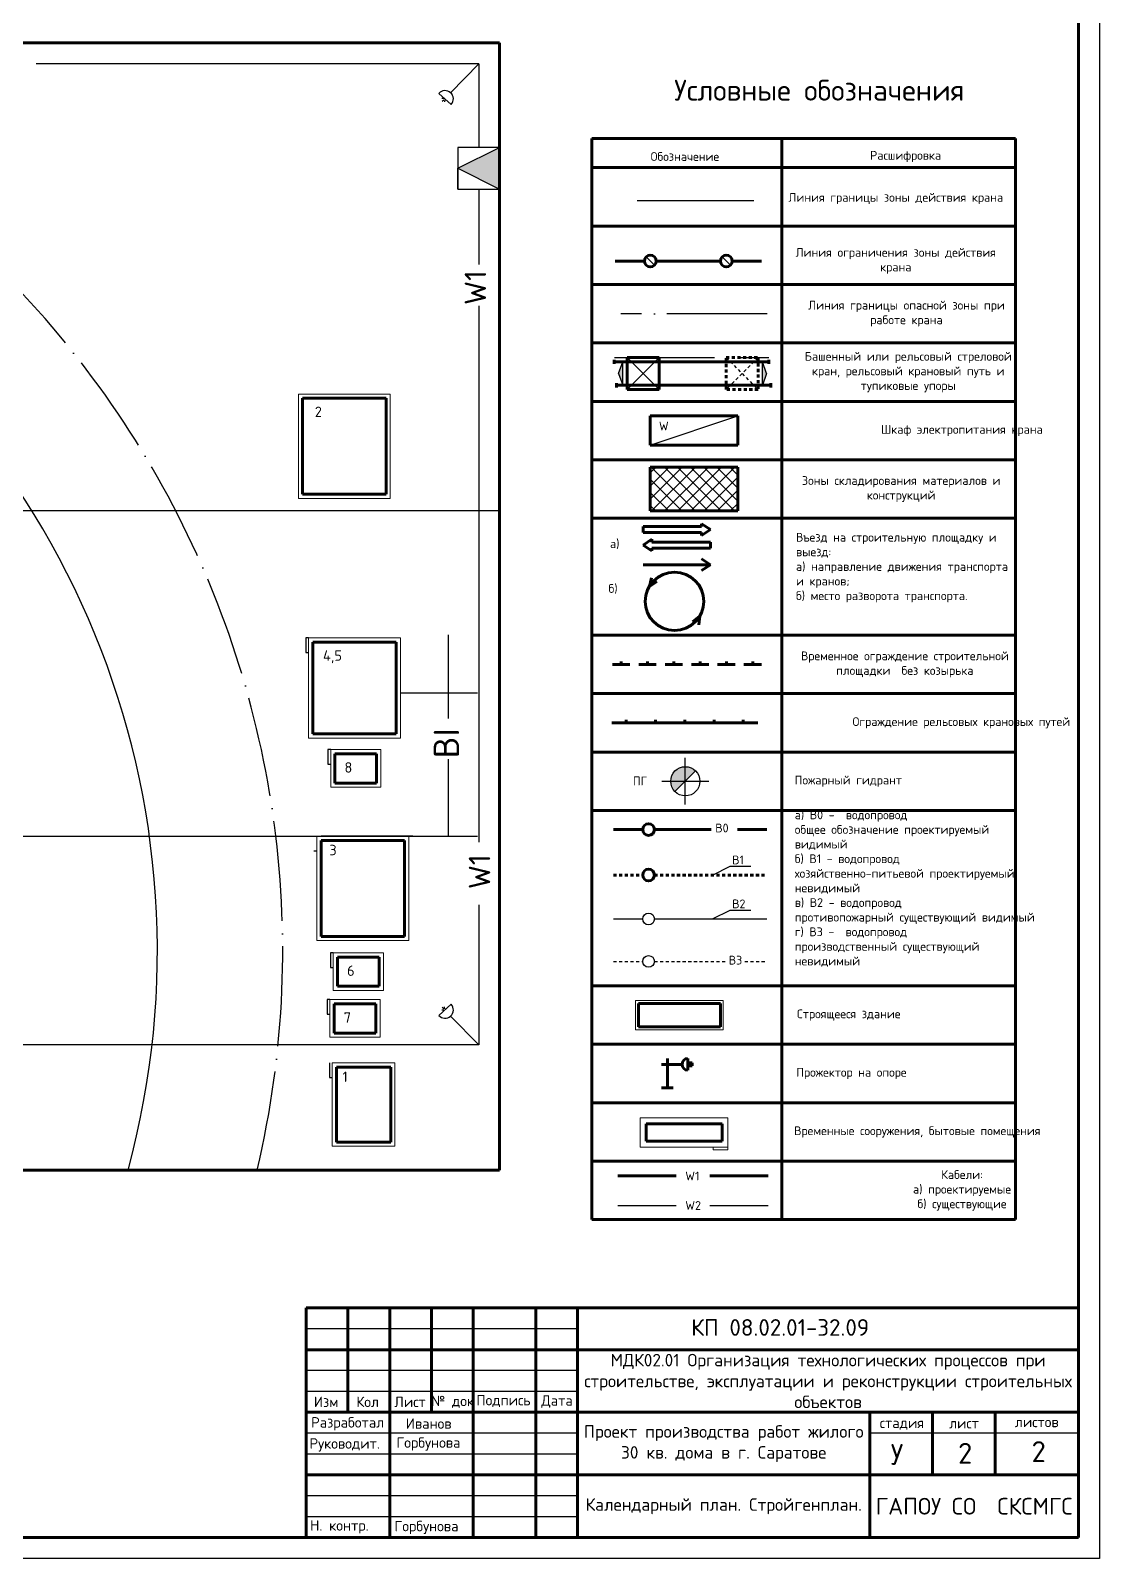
# Model space of a CAD drawing. Header units: millimetres. Extents: x 1612 to 3384, y 1003 to 1844.
# Drawn here: x 3127.6 to 3383.6, y 1002.8 to 1368.8 of the extents above; entities that cross this region are included whole.
import ezdxf

# ---------------------------------------------------------------- set-up
doc = ezdxf.new("R2010")
doc.units = ezdxf.units.MM
doc.linetypes.add('ACAD_ISO04W100', pattern=[30, 24, -3, 0, -3])
doc.linetypes.add('JIS_02_0.7', pattern=[1.35, 0.75, -0.6])
doc.layers.add('жирный', color=7, linetype='Continuous', lineweight=60)
doc.styles.add('стиль3', font='isocpeur.ttf')

msp = doc.modelspace()

# ---------------------------------------------------------------- hatches: boundary and pattern name
msp.add_hatch(color=256).paths.add_polyline_path([(3239.918892165882, 1340.847635251291), (3229.918892165882, 1335.847635251291), (3239.918892165882, 1330.847635251291)])
h = msp.add_hatch(color=256)
h.dxf.hatch_style = 1
h.paths.add_polyline_path([(3269.431142707622, 1289.464599027788), (3268.410542707622, 1286.657949027788), (3269.431142707622, 1283.851299027788)])
h = msp.add_hatch(color=256)
h.dxf.hatch_style = 1
h.paths.add_polyline_path([(3302.846451957223, 1289.464599027788), (3303.867051957223, 1286.657949027788), (3302.846451957223, 1283.851299027788)])
h = msp.add_hatch()
h.set_pattern_fill('ANSI37', color=256, scale=0.7)
h.set_pattern_definition([(45, (2167.287946571621, 999.657387922351), (-1.571544821187101, 1.571544821187101), []), (135, (2167.287946571621, 999.657387922351), (-1.571544821187101, -1.571544821187101), [])])
h.paths.add_polyline_path([(3296.985005971096, 1264.252531562125), (3275.985005971096, 1264.252531562125), (3275.985005971096, 1253.752531562125), (3296.985005971096, 1253.752531562125)])
h = msp.add_hatch(color=256)
h.dxf.hatch_style = 1
h.paths.add_polyline_path([(3284.394598855054, 1189.002531562126), (3280.894598855054, 1189.002531562126, 0.1989123673796539), (3281.919725120898, 1186.527657827973)])
h.paths.add_polyline_path([(3284.394598855054, 1192.502531562125, 0.4142135623730951), (3280.894598855054, 1189.002531562126), (3284.394598855054, 1189.002531562126)])
h.paths.add_polyline_path([(3286.869472589205, 1191.477405296278, 0.1989123673796642), (3284.394598855054, 1192.502531562125), (3284.394598855054, 1189.002531562126)])
at = {"lineweight": 60}
h = msp.add_hatch(color=256, dxfattribs=at)
h.dxf.hatch_style = 1
h.paths.add_polyline_path([(3286.066708938481, 1121.551356957323), (3285.016708938481, 1121.551356957323), (3285.016708938481, 1120.851356957323), (3286.066708938481, 1120.851356957323)])

# ---------------------------------------------------------------- linework, layer by layer
for p, q in [((3383.586315291055, 1843.848113744167), (3383.586315291055, 1002.848113744167)), ((3234.918892165882, 1360.847635251291), (3128.944750246447, 1360.847635251291)), ((3234.918892165882, 1360.847635251291), (3228.189853890141, 1353.917060188208)), ((3234.918892165882, 1360.847635251291), (3234.918892165882, 1340.847635251291)), ((3234.918892165882, 1360.847635251291), (3234.918892165882, 1340.847635251291)), ((3228.333718062066, 1351.10621933662), (3225.351303233953, 1353.771777775869)), ((3226.580240623925, 1352.543133269737), (3226.080999844282, 1352.515589777918)), ((3226.527385562702, 1352.163531907069), (3226.127654209867, 1351.863174044577)), ((3226.802321699787, 1352.232991906915), (3226.732513096499, 1351.73788913081)), ((3239.918892165882, 1340.847635251291), (3229.918892165882, 1340.847635251291)), ((3229.918892165882, 1340.847635251291), (3229.918892165882, 1330.847635251291)), ((3229.918892165882, 1335.847635251291), (3239.918892165882, 1340.847635251291)), ((3229.918892165882, 1330.847635251291), (3229.918892165882, 1335.847635251291)), ((3229.918892165882, 1335.847635251291), (3239.918892165882, 1330.847635251291)), ((3229.918892165882, 1330.847635251291), (3239.918892165882, 1330.847635251291)), ((3234.918892165882, 1330.847635251291), (3234.918892165882, 1312.794229788589)), ((3272.841574033998, 1328.150374682807), (3300.841574033998, 1328.150374682807)), ((3275.022721117168, 1314.607145974527), (3277.002620104492, 1312.627246987205)), ((3293.222721117169, 1314.607145974527), (3295.202620104491, 1312.627246987205)), ((3234.918892165882, 1302.879830652447), (3234.918892165882, 1174.456445100538)), ((3268.410542707622, 1286.657949027788), (3269.431142707622, 1289.464599027788)), ((3269.431142707622, 1283.851299027788), (3269.431142707622, 1289.464599027788)), ((3270.451742707621, 1290.485199027788), (3278.106242707623, 1282.830699027788)), ((3278.106242707623, 1290.485199027788), (3270.451742707621, 1282.830699027788)), ((3302.846451957223, 1283.851299027788), (3302.846451957223, 1289.464599027788)), ((3303.867051957223, 1286.657949027788), (3302.846451957223, 1289.464599027788)), ((3268.410542707622, 1286.657949027788), (3269.431142707622, 1283.851299027788)), ((3303.867051957223, 1286.657949027788), (3302.846451957223, 1283.851299027788)), ((3270.451742707621, 1283.851299027788), (3269.431142707622, 1283.851299027788)), ((3301.825851957222, 1283.851299027788), (3302.846451957223, 1283.851299027788)), ((3275.985005971096, 1269.502531562125), (3296.985005971096, 1276.502531562125)), ((2816.918892165882, 1253.847635251291), (3239.918892165882, 1253.847635251291)), ((3261.985005971096, 1252.002531562125), (3363.485005971096, 1252.002531562125)), ((3194.165592349616, 1223.338258461484), (3193.465592349616, 1223.338258461484)), ((3193.465592349616, 1223.338258461484), (3193.465592349616, 1219.838258461484)), ((3227.632497485481, 1204.057269829358), (3227.632497485481, 1224.070195626326)), ((3193.465592349616, 1219.838258461484), (3194.165592349616, 1219.838258461484)), ((3216.165592349616, 1210.167662780269), (3234.632497485481, 1210.167662780269)), ((3199.458732746069, 1196.583852891097), (3198.75873274607, 1196.583852891097)), ((3198.75873274607, 1196.583852891097), (3198.75873274607, 1193.083852891097)), ((3198.75873274607, 1193.083852891097), (3199.458732746069, 1193.083852891097)), ((3227.632497485481, 1175.847635251291), (3227.632497485481, 1194.288656561041)), ((3284.394598855054, 1183.402531562125), (3284.394598855054, 1194.602531562125)), ((3286.869472589205, 1191.477405296278), (3281.919725120898, 1186.527657827972)), ((3278.794598855053, 1189.002531562126), (3289.994598855053, 1189.002531562126)), ((3052.65881010298, 1175.847635251291), (3234.632497485481, 1175.847635251291)), ((3219.137111079334, 1175.847635251291), (3197.137111079334, 1175.847635251291)), ((3195.437111079334, 1172.347635251291), (3196.137111079334, 1172.347635251291)), ((3290.902671636534, 1166.548085616912), (3295.102671636534, 1168.648085616912)), ((3295.102671636534, 1168.648085616912), (3300.105444693199, 1168.648085616912)), ((3234.918892165882, 1159.423582484853), (3234.918892165882, 1125.847635251291)), ((3290.902671636534, 1156.024984248639), (3295.102671636534, 1158.124984248639)), ((3295.102671636534, 1158.124984248639), (3300.105444693199, 1158.124984248639)), ((3267.19518919371, 1156.024984248639), (3274.195189193711, 1156.024984248639)), ((3276.995189193709, 1156.024984248639), (3303.89181827295, 1156.024984248639)), ((3200.072982832765, 1147.901999911159), (3199.372982832765, 1147.901999911159)), ((3199.372982832765, 1147.901999911159), (3199.372982832765, 1144.401999911159)), ((3199.372982832765, 1144.401999911159), (3200.072982832765, 1144.401999911159)), ((3199.27925676332, 1136.695760841591), (3198.57925676332, 1136.695760841591)), ((3198.57925676332, 1136.695760841591), (3198.57925676332, 1133.195760841591)), ((3228.333718062066, 1135.589051165962), (3225.351303233953, 1132.923492726713)), ((3226.527385562702, 1134.531738595513), (3226.127654209867, 1134.832096458005)), ((3226.802321699787, 1134.462278595668), (3226.732513096499, 1134.957381371773)), ((3198.57925676332, 1133.195760841591), (3199.27925676332, 1133.195760841591)), ((3226.580240623925, 1134.152137232846), (3226.080999844282, 1134.179680724664)), ((3234.918892165882, 1125.847635251291), (3228.189853890141, 1132.778210314374)), ((3234.918892165882, 1125.847635251291), (3030.28795853228, 1125.847635251291)), ((3199.137088553156, 1121.562103704657), (3199.137088553156, 1118.062103704657)), ((3199.137088553156, 1118.062103704657), (3199.837088553156, 1118.062103704657)), ((3268.22147824051, 1087.414482250126), (3282.22147824051, 1087.414482250126)), ((3290.233624018891, 1087.414482250126), (3304.233624018891, 1087.414482250126)), ((3213.586315291055, 1062.848113744167), (3213.586315291055, 1007.848113744167)), ((3233.586315291055, 1062.848113744167), (3233.586315291055, 1007.848113744167)), ((3258.586315291055, 1057.848113744167), (3193.586315291055, 1057.848113744167)), ((3258.586315291055, 1047.848113744167), (3193.586315291055, 1047.848113744167)), ((3258.586315291055, 1042.848113744167), (3193.586315291055, 1042.848113744167)), ((3258.586315291055, 1032.848113744167), (3193.586315291055, 1032.848113744167)), ((3378.586315291055, 1032.848113744167), (3328.586315291055, 1032.848113744167)), ((3258.586315291055, 1027.848113744167), (3193.586315291055, 1027.848113744167)), ((3258.586315291055, 1017.848113744167), (3193.586315291055, 1017.848113744167)), ((3258.586315291055, 1012.848113744167), (3193.586315291055, 1012.848113744167)), ((3383.586315291055, 1002.848113744167), (2789.586315291055, 1002.848113744167))]:
    msp.add_line(p, q)
for p, q in [((3378.586315291055, 1838.848113744166), (3378.586315291055, 1007.848113744167)), ((3261.985005971096, 1343.002531562125), (3307.485005971096, 1343.002531562125)), ((3261.985005971096, 1343.002531562125), (3261.985005971096, 1084.002531562125)), ((3307.485005971096, 1343.002531562125), (3363.485005971096, 1343.002531562125)), ((3307.485005971096, 1343.002531562125), (3307.485005971096, 1252.002531562125)), ((3363.485005971096, 1343.002531562125), (3363.485005971096, 1252.002531562125)), ((3261.985005971096, 1336.002531562125), (3363.485005971096, 1336.002531562125)), ((3261.985005971096, 1322.002531562125), (3363.485005971096, 1322.002531562125)), ((3267.612670610829, 1313.617196480865), (3274.61267061083, 1313.617196480865)), ((3277.41267061083, 1313.617196480865), (3292.81267061083, 1313.617196480865)), ((3302.61267061083, 1313.617196480865), (3295.61267061083, 1313.617196480865)), ((3261.985005971096, 1308.002531562125), (3363.485005971096, 1308.002531562125)), ((3261.985005971096, 1294.002531562125), (3363.485005971096, 1294.002531562125)), ((3267.389942707622, 1288.954299027787), (3267.389942707622, 1289.974899027788)), ((3286.138797332422, 1289.464599027788), (3267.389942707622, 1289.464599027788)), ((3270.451742707621, 1290.485199027788), (3270.451742707621, 1282.830699027788)), ((3278.106242707623, 1290.485199027788), (3270.451742707621, 1290.485199027788)), ((3278.106242707623, 1282.830699027788), (3278.106242707623, 1290.485199027788)), ((3286.138797332422, 1289.464599027788), (3304.377351957224, 1289.464599027788)), ((3304.377351957224, 1288.954299027787), (3304.377351957224, 1289.974899027788)), ((3267.900242707622, 1283.340999027787), (3267.900242707622, 1284.361599027788)), ((3267.900242707622, 1283.851299027788), (3286.138797332422, 1283.851299027788)), ((3270.451742707621, 1282.830699027788), (3278.106242707623, 1282.830699027788)), ((3304.887651957222, 1283.851299027788), (3286.138797332422, 1283.851299027788)), ((3304.887651957222, 1283.340999027787), (3304.887651957222, 1284.361599027788)), ((3261.985005971096, 1280.002531562125), (3363.485005971096, 1280.002531562125)), ((3275.985005971096, 1276.502531562125), (3275.985005971096, 1269.502531562125)), ((3296.985005971096, 1276.502531562125), (3275.985005971096, 1276.502531562125)), ((3296.985005971096, 1269.502531562125), (3296.985005971096, 1276.502531562125)), ((3275.985005971096, 1269.502531562125), (3296.985005971096, 1269.502531562125)), ((3261.985005971096, 1266.002531562125), (3363.485005971096, 1266.002531562125)), ((3275.985005971096, 1264.252531562125), (3275.985005971096, 1253.752531562125)), ((3296.985005971096, 1264.252531562125), (3275.985005971096, 1264.252531562125)), ((3296.985005971096, 1253.752531562125), (3296.985005971096, 1264.252531562125)), ((3261.985005971096, 1252.002531562125), (3363.485005971096, 1252.002531562125)), ((3275.985005971096, 1253.752531562125), (3296.985005971096, 1253.752531562125)), ((3307.485005971096, 1252.002531562125), (3307.485005971096, 1084.002531562125)), ((3363.485005971096, 1252.002531562125), (3363.485005971096, 1084.002531562125)), ((3274.298396278569, 1250.002077331639), (3274.298396278569, 1248.602077331639)), ((3288.298396278568, 1250.002077331639), (3274.298396278569, 1250.002077331639)), ((3274.298396278569, 1248.602077331639), (3288.298396278568, 1248.602077331639)), ((3288.298396278568, 1250.702077331639), (3288.298396278568, 1250.002077331639)), ((3290.398396278568, 1249.302077331639), (3288.298396278568, 1250.702077331639)), ((3290.398396278568, 1249.302077331639), (3288.298396278568, 1247.902077331639)), ((3288.298396278568, 1248.602077331639), (3288.298396278568, 1247.902077331639)), ((3274.298396278569, 1245.572483199616), (3276.398396278569, 1246.972483199616)), ((3274.298396278569, 1245.572483199616), (3276.398396278569, 1244.172483199616)), ((3276.398396278569, 1246.272483199616), (3276.398396278569, 1246.972483199616)), ((3290.398396278568, 1246.272483199616), (3276.398396278569, 1246.272483199616)), ((3276.398396278569, 1244.172483199616), (3276.398396278569, 1244.872483199616)), ((3276.398396278569, 1244.872483199616), (3290.398396278568, 1244.872483199616)), ((3290.398396278568, 1244.872483199616), (3290.398396278568, 1246.272483199616)), ((3274.298396278569, 1240.886903553214), (3290.398396278568, 1240.886903553214)), ((3288.298396278568, 1242.286903553214), (3290.398396278568, 1240.886903553214)), ((3288.298396278568, 1239.486903553215), (3290.398396278568, 1240.886903553214)), ((3275.804543538886, 1235.697071427199), (3276.266736153036, 1237.729533676167)), ((3275.804543538886, 1235.697071427199), (3277.578090648874, 1236.826377937588)), ((3287.847582464904, 1228.558271055757), (3286.222596654441, 1227.224020831268)), ((3287.847582464904, 1228.558271055757), (3287.63298054341, 1226.484995670925)), ((3261.985005971096, 1224.002531562126), (3363.485005971096, 1224.002531562126)), ((3266.940347248025, 1217.002531562126), (3271.140347248026, 1217.002531562126)), ((3269.040347248024, 1217.002531562126), (3269.040347248024, 1217.702531562125)), ((3273.240347248025, 1217.002531562126), (3277.440347248026, 1217.002531562126)), ((3275.340347248025, 1217.002531562126), (3275.340347248025, 1217.702531562125)), ((3279.540347248025, 1217.002531562126), (3283.740347248025, 1217.002531562126)), ((3281.640347248025, 1217.002531562126), (3281.640347248025, 1217.702531562125)), ((3285.840347248025, 1217.002531562126), (3290.040347248026, 1217.002531562126)), ((3287.940347248026, 1217.002531562126), (3287.940347248026, 1217.702531562125)), ((3292.140347248026, 1217.002531562126), (3296.340347248025, 1217.002531562126)), ((3294.240347248025, 1217.002531562126), (3294.240347248025, 1217.702531562125)), ((3298.440347248025, 1217.002531562126), (3302.640347248025, 1217.002531562126)), ((3300.540347248024, 1217.002531562126), (3300.540347248024, 1217.702531562125)), ((3261.985005971096, 1210.002531562125), (3363.485005971096, 1210.002531562125)), ((3266.765937806535, 1203.002531562125), (3273.765937806535, 1203.002531562125)), ((3270.265937806535, 1203.002531562125), (3270.265937806535, 1203.702531562125)), ((3273.765937806535, 1203.002531562125), (3280.765937806535, 1203.002531562125)), ((3277.265937806535, 1203.002531562125), (3277.265937806535, 1203.702531562125)), ((3280.765937806535, 1203.002531562125), (3287.765937806535, 1203.002531562125)), ((3284.265937806535, 1203.002531562125), (3284.265937806535, 1203.702531562125)), ((3287.765937806535, 1203.002531562125), (3294.765937806535, 1203.002531562125)), ((3291.265937806535, 1203.002531562125), (3291.265937806535, 1203.702531562125)), ((3294.765937806535, 1203.002531562125), (3301.765937806535, 1203.002531562125)), ((3298.265937806535, 1203.002531562125), (3298.265937806535, 1203.702531562125)), ((3261.985005971096, 1196.002531562126), (3363.485005971096, 1196.002531562126)), ((3261.985005971096, 1182.002531562126), (3363.485005971096, 1182.002531562126)), ((3267.19518919371, 1177.438949455327), (3274.195189193711, 1177.438949455327)), ((3276.995189193709, 1177.438949455327), (3290.603531048723, 1177.438949455327)), ((3303.89181827295, 1177.438949455327), (3296.89181827295, 1177.438949455327)), ((3261.985005971096, 1140.002531562125), (3363.485005971096, 1140.002531562125)), ((3273.185005971096, 1135.802531562125), (3292.785005971096, 1135.802531562125)), ((3273.185005971096, 1130.202531562125), (3273.185005971096, 1135.802531562125)), ((3292.785005971096, 1135.802531562125), (3292.785005971096, 1130.202531562125)), ((3292.785005971096, 1130.202531562125), (3273.185005971096, 1130.202531562125)), ((3261.985005971096, 1126.002531562126), (3363.485005971096, 1126.002531562126)), ((3278.716708938483, 1121.201356957323), (3283.616708938481, 1121.201356957323)), ((3280.116708938481, 1115.601356957323), (3280.116708938481, 1122.601356957323)), ((3285.016708938481, 1122.601356957323), (3285.016708938481, 1119.801356957323)), ((3285.016708938481, 1121.551356957323), (3286.066708938481, 1121.551356957323)), ((3285.016708938481, 1120.851356957323), (3286.066708938481, 1120.851356957323)), ((3286.066708938481, 1121.551356957323), (3286.066708938481, 1120.851356957323)), ((3278.716708938483, 1115.601356957323), (3281.516708938481, 1115.601356957323)), ((3261.985005971096, 1112.002531562126), (3363.485005971096, 1112.002531562126)), ((3274.997180163639, 1106.987199874086), (3274.997180163639, 1102.787199874086)), ((3293.197180163639, 1106.987199874086), (3274.997180163639, 1106.987199874086)), ((3293.197180163639, 1102.787199874086), (3293.197180163639, 1106.987199874086)), ((3274.997180163639, 1102.787199874086), (3293.197180163639, 1102.787199874086)), ((3261.985005971096, 1098.002531562125), (3363.485005971096, 1098.002531562125)), ((3268.22147824051, 1094.47060798754), (3282.22147824051, 1094.47060798754)), ((3290.233624018891, 1094.47060798754), (3304.233624018891, 1094.47060798754)), ((3261.985005971096, 1084.002531562125), (3363.485005971096, 1084.002531562125)), ((3378.586315291055, 1062.848113744167), (3193.586315291055, 1062.848113744167)), ((3193.586315291055, 1062.848113744167), (3193.586315291055, 1007.848113744167)), ((3203.586315291055, 1062.848113744167), (3203.586315291055, 1037.848113744167)), ((3213.586315291055, 1062.848113744167), (3213.586315291055, 1007.848113744167)), ((3223.586315291055, 1062.848113744167), (3223.586315291055, 1037.848113744167)), ((3233.586315291055, 1062.848113744167), (3233.586315291055, 1007.848113744167)), ((3248.586315291055, 1062.848113744167), (3248.586315291055, 1007.848113744167)), ((3258.586315291055, 1062.848113744167), (3258.586315291055, 1007.848113744167)), ((3378.586315291055, 1052.848113744167), (3193.586315291055, 1052.848113744167)), ((3378.586315291055, 1037.848113744167), (3193.586315291055, 1037.848113744167)), ((3328.586315291055, 1037.848113744167), (3328.586315291055, 1007.848113744167)), ((3343.586315291055, 1037.848113744167), (3343.586315291055, 1022.848113744167)), ((3358.586315291055, 1037.848113744167), (3358.586315291055, 1022.848113744167)), ((3378.586315291055, 1022.848113744167), (3193.586315291055, 1022.848113744167)), ((2809.586315291055, 1007.848113744167), (3378.586315291055, 1007.848113744167))]:
    msp.add_line(p, q, dxfattribs=at)
at = {"linetype": 'ACAD_ISO04W100'}
for p, q in [((3303.985005971096, 1301.002531562125), (3268.985005971096, 1301.002531562125)), ((3267.41527912449, 1290.485199027788), (3304.377351957224, 1290.485199027788))]:
    msp.add_line(p, q, dxfattribs=at)
at = {"linetype": 'JIS_02_0.7', "lineweight": 60}
for p, q in [((3294.171351957222, 1282.830699027788), (3294.171351957222, 1290.485199027788)), ((3294.171351957222, 1290.485199027788), (3301.825851957222, 1290.485199027788)), ((3301.825851957222, 1290.485199027788), (3301.825851957222, 1282.830699027788)), ((3301.825851957222, 1282.830699027788), (3294.171351957222, 1282.830699027788)), ((3267.19518919371, 1166.548085616912), (3274.195189193711, 1166.548085616912)), ((3276.995189193709, 1166.548085616912), (3303.89181827295, 1166.548085616912))]:
    msp.add_line(p, q, dxfattribs=at)
at = {"linetype": 'JIS_02_0.7'}
for p, q in [((3301.825851957222, 1290.485199027788), (3294.171351957222, 1282.830699027788)), ((3294.171351957222, 1290.485199027788), (3301.825851957222, 1282.830699027788)), ((3267.19518919371, 1145.851653592626), (3274.195189193711, 1145.851653592626)), ((3276.995189193709, 1145.851653592626), (3294.384690223789, 1145.851653592626)), ((3298.630627751258, 1145.851653592626), (3303.89181827295, 1145.851653592626))]:
    msp.add_line(p, q, dxfattribs=at)
at = {"lineweight": 0}
for p, q in [((3272.485005971096, 1136.502531562126), (3293.485005971095, 1136.502531562126)), ((3272.485005971096, 1129.502531562126), (3272.485005971096, 1136.502531562126)), ((3293.485005971095, 1136.502531562126), (3293.485005971095, 1129.502531562126)), ((3293.485005971095, 1129.502531562126), (3272.485005971096, 1129.502531562126)), ((3273.597180163638, 1108.387199874086), (3273.597180163638, 1101.387199874086)), ((3294.597180163638, 1108.387199874086), (3273.597180163638, 1108.387199874086)), ((3294.597180163638, 1101.387199874086), (3294.597180163638, 1108.387199874086)), ((3273.597180163638, 1101.387199874086), (3294.597180163638, 1101.387199874086)), ((3291.097180163638, 1100.687199874086), (3291.097180163638, 1101.387199874086)), ((3294.597180163638, 1100.687199874086), (3291.097180163638, 1100.687199874086)), ((3294.597180163638, 1101.387199874086), (3294.597180163638, 1100.687199874086))]:
    msp.add_line(p, q, dxfattribs=at)
at = {"lineweight": 60}
for centre, radius in [((3276.01267061083, 1313.617196480865), 1.4), ((3294.21267061083, 1313.617196480865), 1.4), ((3281.812710640962, 1232.105146027983), 7), ((3275.595189193711, 1177.438949455327), 1.4), ((3275.595189193711, 1166.548085616912), 1.4)]:
    msp.add_circle(centre, radius, dxfattribs=at)
for centre, radius in [((3284.394598855054, 1189.002531562126), 3.5), ((3275.595189193711, 1156.024984248639), 1.4), ((3275.595189193711, 1145.851653592626), 1.4)]:
    msp.add_circle(centre, radius)
at = {"linetype": 'ACAD_ISO04W100'}
msp.add_arc((2957.926834631176, 1148.343145556991), 230, 346.8064452975869, 71.02696534207539, dxfattribs=at)
for centre, radius, start, end in [((3226.84251064801, 1352.438998556245), 2, 318.2109790241576, 138.2109790241576), ((2957.926834631176, 1148.343145556991), 200, 344.7828777844487, 134.8327524379494), ((3226.84251064801, 1134.256271946338), 2, 221.7890209758424, 41.78902097584242)]:
    msp.add_arc(centre, radius, start, end)
at = {"lineweight": 60}
msp.add_arc((3285.016708938481, 1121.201356957323), 1.4, 90, 270, dxfattribs=at)
at = {"layer": 'жирный'}
for p, q in [((2816.918892165882, 1365.847635251291), (3239.918892165882, 1365.847635251291)), ((3239.918892165882, 1365.847635251291), (3239.918892165882, 1095.847635251291)), ((3192.721246709275, 1280.766396960677), (3192.721246709275, 1257.766396960677)), ((3212.721246709275, 1280.766396960677), (3192.721246709275, 1280.766396960677)), ((3212.721246709275, 1257.766396960677), (3212.721246709275, 1280.766396960677)), ((3192.721246709275, 1257.766396960677), (3212.721246709275, 1257.766396960677)), ((3195.165592349616, 1222.338258461484), (3215.165592349616, 1222.338258461484)), ((3195.165592349616, 1200.338258461484), (3195.165592349616, 1222.338258461484)), ((3215.165592349616, 1222.338258461484), (3215.165592349616, 1200.338258461484)), ((3215.165592349616, 1200.338258461484), (3195.165592349616, 1200.338258461484)), ((3200.458732746069, 1195.583852891097), (3210.458732746069, 1195.583852891097)), ((3200.458732746069, 1188.583852891097), (3200.458732746069, 1195.583852891097)), ((3210.458732746069, 1195.583852891097), (3210.458732746069, 1188.583852891097)), ((3210.458732746069, 1188.583852891097), (3200.458732746069, 1188.583852891097)), ((3217.137111079334, 1174.847635251291), (3197.137111079334, 1174.847635251291)), ((3197.137111079334, 1174.847635251291), (3197.137111079334, 1151.847635251291)), ((3217.137111079334, 1151.847635251291), (3217.137111079334, 1174.847635251291)), ((3197.137111079334, 1151.847635251291), (3217.137111079334, 1151.847635251291)), ((3201.072982832765, 1146.901999911159), (3211.072982832765, 1146.901999911159)), ((3201.072982832765, 1139.901999911159), (3201.072982832765, 1146.901999911159)), ((3211.072982832765, 1146.901999911159), (3211.072982832765, 1139.901999911159)), ((3211.072982832765, 1139.901999911159), (3201.072982832765, 1139.901999911159)), ((3200.27925676332, 1135.695760841591), (3210.27925676332, 1135.695760841591)), ((3200.27925676332, 1128.695760841591), (3200.27925676332, 1135.695760841591)), ((3210.27925676332, 1135.695760841591), (3210.27925676332, 1128.695760841591)), ((3210.27925676332, 1128.695760841591), (3200.27925676332, 1128.695760841591)), ((3200.837088553156, 1120.562103704657), (3213.837088553156, 1120.562103704657)), ((3200.837088553156, 1102.562103704657), (3200.837088553156, 1120.562103704657)), ((3213.837088553156, 1120.562103704657), (3213.837088553156, 1102.562103704657)), ((3213.837088553156, 1102.562103704657), (3200.837088553156, 1102.562103704657)), ((3239.918892165882, 1095.847635251291), (2816.918892165882, 1095.847635251291))]:
    msp.add_line(p, q, dxfattribs=at)
at = {"layer": 'жирный', "lineweight": 0}
for p, q in [((3191.721246709275, 1281.766396960677), (3191.721246709275, 1256.766396960677)), ((3213.721246709275, 1281.766396960677), (3191.721246709275, 1281.766396960677)), ((3213.721246709275, 1256.766396960677), (3213.721246709275, 1281.766396960677)), ((3191.721246709275, 1256.766396960677), (3213.721246709275, 1256.766396960677)), ((3194.165592349616, 1223.338258461484), (3216.165592349616, 1223.338258461484)), ((3194.165592349616, 1199.338258461484), (3194.165592349616, 1223.338258461484)), ((3216.165592349616, 1223.338258461484), (3216.165592349616, 1199.338258461484)), ((3216.165592349616, 1199.338258461484), (3194.165592349616, 1199.338258461484)), ((3199.458732746069, 1196.583852891097), (3211.458732746069, 1196.583852891097)), ((3199.458732746069, 1187.583852891097), (3199.458732746069, 1196.583852891097)), ((3211.458732746069, 1196.583852891097), (3211.458732746069, 1187.583852891097)), ((3211.458732746069, 1187.583852891097), (3199.458732746069, 1187.583852891097)), ((3218.137111079334, 1175.847635251291), (3196.137111079334, 1175.847635251291)), ((3196.137111079334, 1175.847635251291), (3196.137111079334, 1150.847635251291)), ((3218.137111079334, 1150.847635251291), (3218.137111079334, 1175.847635251291)), ((3196.137111079334, 1150.847635251291), (3218.137111079334, 1150.847635251291)), ((3200.072982832765, 1147.901999911159), (3212.072982832765, 1147.901999911159)), ((3200.072982832765, 1138.901999911159), (3200.072982832765, 1147.901999911159)), ((3212.072982832765, 1147.901999911159), (3212.072982832765, 1138.901999911159)), ((3212.072982832765, 1138.901999911159), (3200.072982832765, 1138.901999911159)), ((3199.27925676332, 1136.695760841591), (3211.27925676332, 1136.695760841591)), ((3199.27925676332, 1127.695760841591), (3199.27925676332, 1136.695760841591)), ((3211.27925676332, 1136.695760841591), (3211.27925676332, 1127.695760841591)), ((3211.27925676332, 1127.695760841591), (3199.27925676332, 1127.695760841591)), ((3199.837088553156, 1121.562103704657), (3214.837088553156, 1121.562103704657)), ((3199.837088553156, 1101.562103704657), (3199.837088553156, 1121.562103704657)), ((3214.837088553156, 1121.562103704657), (3214.837088553156, 1101.562103704657)), ((3214.837088553156, 1101.562103704657), (3199.837088553156, 1101.562103704657))]:
    msp.add_line(p, q, dxfattribs=at)

# ---------------------------------------------------------------- texts
at = {"style": 'стиль3'}
for s, height, p in [('W1', 5.155707851782608, (3236.692290939826, 1303.093558484873)), ('BI', 6.107010045452625, (3230.221645592598, 1194.518289745067)), ('W1', 5.155707851782608, (3237.671701205839, 1163.17182761986))]:
    msp.add_text(s, height=height, rotation=90, dxfattribs=at).set_placement(p)
for s, width, heights, insert, char_height, attachment_point in [('Условные обозначения', 125.8564545680635, [0], (3316.492932247698, 1354.530094335975), 5, 5), ('Обозначение', 36.83665222475975, [0], (3284.291380680635, 1338.650374682807), 2.1, 5), ('Расшифровка', 80, [0], (3337.152028468709, 1338.650374682807), 2.1, 5), ('Линия границы зоны действия крана', 80, [0], (3334.814262497367, 1328.576081466296), 2.1, 5), ('Линия ограничения зоны действия крана', 48.54641841874582, [0], (3334.814262497367, 1313.64713504089), 2.1, 5), ('Линия границы опасной зоны при работе крана', 53.76861117659428, [0], (3337.362859169286, 1301.002531562125), 2.1, 5), ('Башенный или рельсовый стреловой кран, рельсовый крановый путь и тупиковые упоры', 54.38823783500629, [0], (3337.787906508466, 1287.002531562125), 2.1, 5), ('W', 3.736865407183358, [0], (3278.068708997031, 1275.129784493393), 2.1, 1), ('Шкаф электропитания крана', 80, [0], (3350.645624956706, 1273.002531562125), 2.1, 5), ('Зоны складирования материалов и конструкций', 51.08350626489846, [0], (3336.087431253009, 1259.002531562125), 2.1, 5), ('\\PВъезд на строительную площадку и выезд:^Jа) направление движения транспорта и кранов;^Jб) место разворота транспорта.', 53.2522444162023, [0], (3310.903541779453, 1252.002531562125), 2.1, 1), ('а)', 3.289552992069212, [0], (3266.355674556884, 1246.957433757629), 2.1, 1), ('б)', 3.289552992069212, [0], (3266.002696123729, 1236.221625723305), 2.1, 1), ('Временное ограждение строительной площадки  без козырька', 53.32508693058298, [0], (3336.974832914067, 1217.002531562126), 2.1, 5), ('Ограждение рельсовых крановых путей', 80, [0], (3350.515002867468, 1203.002531562125), 2.1, 5), ('ПГ', 5.673114635904829, [0], (3271.827333201932, 1190.133551927017), 2.1, 1), ('Пожарный гидрант', 80, [0], (3323.433737994153, 1189.002531562126), 2.1, 5), ('а) В0 -  водопровод^Jобщее обозначение проектируемый видимый^Jб) В1 - водопровод^Jхозяйственно-питьевой проектируемый невидимый^Jв) В2 - водопровод^Jпротивопожарный существующий видимый^Jг) В3 -  водопровод^Jпроизводственный существующий невидимый', 55.96010350412325, [0], (3310.606201483532, 1182.002531562126), 2.1, 1), ('В0', 5.673114635904829, [0], (3291.563556910473, 1178.854864160516), 2.1, 1), ('В1', 5.673114635904829, [0], (3295.612799592489, 1171.214059896757), 2.1, 1), ('В2', 5.673114635904829, [0], (3295.612799592489, 1160.690958528484), 2.1, 1), ('В3', 5.673114635904829, [0], (3294.789941279698, 1147.20633561004), 2.1, 1), ('Строящееся здание', 80, [0], (3323.541499395871, 1133.002531562125), 2.1, 5), ('Прожектор на опоре', 80, [0], (3324.176805638146, 1119.002531562126), 2.1, 5), ('Временные сооружения, бытовые помещения', 58.7785661635935, [0], (3339.973759343193, 1105.002531562125), 2.1, 5), ('W1', 3.736865407183358, [0], (3284.381232183569, 1095.501892991091), 2.1, 1), ('Кабели:^Jа) проектируемые^Jб) существующие', 80, [0], (3350.681765921012, 1091.002531562125), 2.1, 5), ('W2', 3.736865407183358, [0], (3284.381232183569, 1088.445767253677), 2.1, 1), ('\\pi27.215;КП 08.02.01-32.09', 120, [0], (3258.586315291055, 1060.1770066374), 4, 1), ('МДК02.01 Организация технологических процессов при строительстве, эксплуатации и реконструкции строительных объектов', 120, [0], (3318.586315291055, 1045.348113744167), 3, 5), ('\\pi1.8439;Изм', 10, [0], (3193.586315291055, 1041.603603620118), 2.5, 1), ('\\pi1.9989;Кол', 10, [0], (3203.586315291055, 1041.604418586877), 2.5, 1), ('\\pi1.1626;Лист', 10, [0], (3213.534134093146, 1041.597472741616), 2.5, 1), ('\\pi0.04416;№ док', 10.91569103376969, [0], (3223.483740980889, 1041.813520612366), 2.5, 1), ('\\pi0.75793;Подпись', 15, [0], (3233.586315291055, 1042.012847327693), 2.5, 1), ('\\pi1.323;Дата', 10, [0], (3248.586315291055, 1041.92932022035), 2.5, 1), ('Разработал', 20, [0], (3194.77641284132, 1036.687459244026), 2.5, 1), ('Иванов', 20, [3.512059445236048], (3222.912885888026, 1035.158938765457), 2.5, 5), ('\\pi2.3837;стадия', 15, [0], (3328.586315291055, 1036.557914255146), 2.5, 1), ('\\pi3.9879;лист', 15, [0], (3343.586315291055, 1036.482022222095), 2.5, 1), ('\\pi4.7459;листов', 20, [0], (3358.586315291055, 1036.785595011253), 2.5, 1), ('Проект производства работ жилого 30 кв. дома в г. Саратове', 70, [0], (3293.586315291055, 1030.348113744167), 3, 5), ('Руководит.', 20, [0], (3194.381866973646, 1031.640642679309), 2.5, 1), ('Горбунова', 20, [0], (3215.213629619653, 1031.857793148075), 2.5, 1), ('\\pi4.9928;У', 15, [0], (3328.586315291055, 1030.253792805409), 5, 1), ('2', 15, [0], (3349.716773759104, 1030.526878852362), 5, 1), ('\\pi8.75;2', 20, [0], (3358.586315291055, 1030.936509087027), 5, 1), ('Календарный план. Стройгенплан.', 70, [0], (3293.586315291055, 1015.348113744167), 3, 5), ('ГАПОУ СО  СКСМГС', 50, [0], (3353.586315291055, 1015.348113744167), 4, 5), ('Н. контр.', 20, [0], (3194.53968868423, 1012.005366783406), 2.5, 1), ('Горбунова', 20, [0], (3214.740548105107, 1011.84765597131), 2.5, 1)]:
    msp.add_mtext_dynamic_manual_height_columns(s, width=width, gutter_width=12.5, heights=heights, dxfattribs=dict(at, insert=insert, char_height=char_height, attachment_point=attachment_point))
at = {"layer": 'жирный', "char_height": 2.5, "attachment_point": 1, "style": 'стиль3'}
for s, width, insert in [('2', 7.854332789862383, (3195.644449524124, 1278.746553624112)), ('4,5', 9.62105363322371, (3197.608542480514, 1220.363895251047)), ('8', 3.567440153568896, (3202.758688683815, 1193.569918854008)), ('3', 6.321479527312476, (3199.126418008501, 1173.779045935356)), ('6', 3.567440153568896, (3203.372938770511, 1144.888065874069)), ('7', 3.567440153568896, (3202.579212701065, 1133.681826804501)), ('1', 3.767690905229756, (3202.269625426889, 1119.485640270378))]:
    msp.add_mtext_dynamic_manual_height_columns(s, width=width, gutter_width=12.5, heights=[0], dxfattribs=dict(at, insert=insert))

doc.saveas('drawing.dxf')
